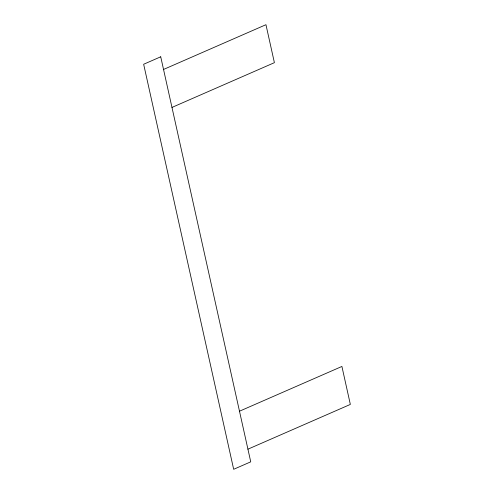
<?xml version="1.0" encoding="UTF-8"?>
<svg xmlns="http://www.w3.org/2000/svg" width="494" height="494" viewBox="0 0 494 494"><rect width="100%" height="100%" fill="white"/><g stroke="black" fill="none" stroke-linecap="round" stroke-linejoin="round"><path stroke-width="0.74" d="M163.539 69.456L265.957 24.7L274.398 62.67L171.974 107.426M239.485 411.212L341.91 366.455L350.345 404.425L247.926 449.182M160.723 56.798L143.655 64.257L233.668 469.3L250.742 461.841L160.723 56.798"/></g></svg>
